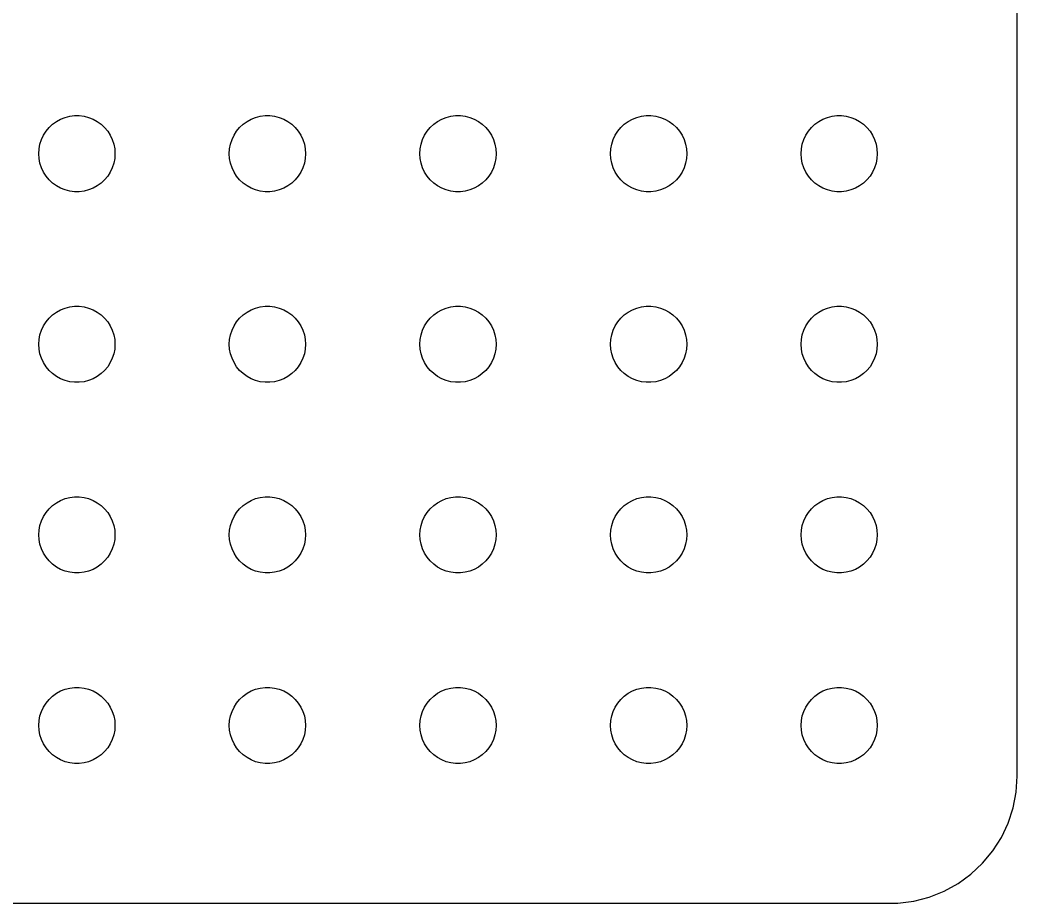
# Model space of a CAD drawing. Header units: metres. Extents: x -37 to 37, y 383 to 793.
# Drawn here: x -2.24 to 37, y 551.01 to 585.76 of the extents above; entities that cross this region are included whole.
import ezdxf

# ---------------------------------------------------------------- set-up
doc = ezdxf.new("R2010")
doc.units = ezdxf.units.M

msp = doc.modelspace()

# ---------------------------------------------------------------- linework, layer by layer
for p, q in [((37, 556), (37, 620)), ((-0.463516, 581.927), (-0.281067, 581.973)), ((-0.281067, 581.973), (-0.094177, 581.997)), ((-0.094177, 581.997), (0.094177, 581.997)), ((0.094177, 581.997), (0.281067, 581.973)), ((0.281067, 581.973), (0.463516, 581.927)), ((7.03647, 581.927), (7.21892, 581.973)), ((7.21892, 581.973), (7.40581, 581.997)), ((7.40581, 581.997), (7.59418, 581.997)), ((7.59418, 581.997), (7.78107, 581.973)), ((7.78107, 581.973), (7.96352, 581.927)), ((14.5365, 581.927), (14.7189, 581.973)), ((14.7189, 581.973), (14.9058, 581.997)), ((14.9058, 581.997), (15.0942, 581.997)), ((15.0942, 581.997), (15.2811, 581.973)), ((15.2811, 581.973), (15.4635, 581.927)), ((22.0365, 581.927), (22.2189, 581.973)), ((22.2189, 581.973), (22.4058, 581.997)), ((22.4058, 581.997), (22.5942, 581.997)), ((22.5942, 581.997), (22.7811, 581.973)), ((22.7811, 581.973), (22.9635, 581.927)), ((29.5365, 581.927), (29.7189, 581.973)), ((29.7189, 581.973), (29.9058, 581.997)), ((29.9058, 581.997), (30.0942, 581.997)), ((30.0942, 581.997), (30.2811, 581.973)), ((30.2811, 581.973), (30.4635, 581.927)), ((-1.09344, 581.527), (-0.956131, 581.656)), ((-0.956131, 581.656), (-0.803726, 581.766)), ((-0.803726, 581.766), (-0.638657, 581.857)), ((-0.638657, 581.857), (-0.463516, 581.927)), ((0.463516, 581.927), (0.638657, 581.857)), ((0.638657, 581.857), (0.803726, 581.766)), ((0.803726, 581.766), (0.956131, 581.656)), ((0.956131, 581.656), (1.09344, 581.527)), ((6.40654, 581.527), (6.54385, 581.656)), ((6.54385, 581.656), (6.69626, 581.766)), ((6.69626, 581.766), (6.86133, 581.857)), ((6.86133, 581.857), (7.03647, 581.927)), ((7.96352, 581.927), (8.13866, 581.857)), ((8.13866, 581.857), (8.30373, 581.766)), ((8.30373, 581.766), (8.45613, 581.656)), ((8.45613, 581.656), (8.59344, 581.527)), ((13.9065, 581.527), (14.0439, 581.656)), ((14.0439, 581.656), (14.1963, 581.766)), ((14.1963, 581.766), (14.3613, 581.857)), ((14.3613, 581.857), (14.5365, 581.927)), ((15.4635, 581.927), (15.6387, 581.857)), ((15.6387, 581.857), (15.8037, 581.766)), ((15.8037, 581.766), (15.9561, 581.656)), ((15.9561, 581.656), (16.0934, 581.527)), ((21.4065, 581.527), (21.5439, 581.656)), ((21.5439, 581.656), (21.6963, 581.766)), ((21.6963, 581.766), (21.8613, 581.857)), ((21.8613, 581.857), (22.0365, 581.927)), ((22.9635, 581.927), (23.1387, 581.857)), ((23.1387, 581.857), (23.3037, 581.766)), ((23.3037, 581.766), (23.4561, 581.656)), ((23.4561, 581.656), (23.5934, 581.527)), ((28.9065, 581.527), (29.0439, 581.656)), ((29.0439, 581.656), (29.1963, 581.766)), ((29.1963, 581.766), (29.3613, 581.857)), ((29.3613, 581.857), (29.5365, 581.927)), ((30.4635, 581.927), (30.6387, 581.857)), ((30.6387, 581.857), (30.8037, 581.766)), ((30.8037, 581.766), (30.9561, 581.656)), ((30.9561, 581.656), (31.0934, 581.527)), ((-1.39465, 581.052), (-1.31445, 581.223)), ((-1.31445, 581.223), (-1.21352, 581.382)), ((-1.21352, 581.382), (-1.09344, 581.527)), ((1.09344, 581.527), (1.21352, 581.382)), ((1.21352, 581.382), (1.31445, 581.223)), ((1.31445, 581.223), (1.39465, 581.052)), ((6.10533, 581.052), (6.18553, 581.223)), ((6.18553, 581.223), (6.28647, 581.382)), ((6.28647, 581.382), (6.40654, 581.527)), ((8.59344, 581.527), (8.71352, 581.382)), ((8.71352, 581.382), (8.81445, 581.223)), ((8.81445, 581.223), (8.89465, 581.052)), ((13.6053, 581.052), (13.6855, 581.223)), ((13.6855, 581.223), (13.7865, 581.382)), ((13.7865, 581.382), (13.9065, 581.527)), ((16.0934, 581.527), (16.2135, 581.382)), ((16.2135, 581.382), (16.3145, 581.223)), ((16.3145, 581.223), (16.3947, 581.052)), ((21.1053, 581.052), (21.1855, 581.223)), ((21.1855, 581.223), (21.2865, 581.382)), ((21.2865, 581.382), (21.4065, 581.527)), ((23.5934, 581.527), (23.7135, 581.382)), ((23.7135, 581.382), (23.8145, 581.223)), ((23.8145, 581.223), (23.8947, 581.052)), ((28.6053, 581.052), (28.6855, 581.223)), ((28.6855, 581.223), (28.7865, 581.382)), ((28.7865, 581.382), (28.9065, 581.527)), ((31.0934, 581.527), (31.2135, 581.382)), ((31.2135, 581.382), (31.3145, 581.223)), ((31.3145, 581.223), (31.3947, 581.052)), ((-1.48816, 580.688), (-1.45287, 580.873)), ((-1.45287, 580.873), (-1.39465, 581.052)), ((1.39465, 581.052), (1.45287, 580.873)), ((1.45287, 580.873), (1.48816, 580.688)), ((6.01183, 580.688), (6.04712, 580.873)), ((6.04712, 580.873), (6.10533, 581.052)), ((8.89465, 581.052), (8.95287, 580.873)), ((8.95287, 580.873), (8.98816, 580.688)), ((13.5118, 580.688), (13.5471, 580.873)), ((13.5471, 580.873), (13.6053, 581.052)), ((16.3947, 581.052), (16.4529, 580.873)), ((16.4529, 580.873), (16.4882, 580.688)), ((21.0118, 580.688), (21.0471, 580.873)), ((21.0471, 580.873), (21.1053, 581.052)), ((23.8947, 581.052), (23.9529, 580.873)), ((23.9529, 580.873), (23.9882, 580.688)), ((28.5118, 580.688), (28.5471, 580.873)), ((28.5471, 580.873), (28.6053, 581.052)), ((31.3947, 581.052), (31.4529, 580.873)), ((31.4529, 580.873), (31.4882, 580.688)), ((-1.5, 580.5), (-1.48816, 580.688)), ((-1.48816, 580.312), (-1.5, 580.5)), ((1.48816, 580.688), (1.5, 580.5)), ((1.5, 580.5), (1.48816, 580.312)), ((6, 580.5), (6.01183, 580.688)), ((6.01183, 580.312), (6, 580.5)), ((8.98816, 580.688), (9, 580.5)), ((9, 580.5), (8.98816, 580.312)), ((13.5, 580.5), (13.5118, 580.688)), ((13.5118, 580.312), (13.5, 580.5)), ((16.4882, 580.688), (16.5, 580.5)), ((16.5, 580.5), (16.4882, 580.312)), ((21, 580.5), (21.0118, 580.688)), ((21.0118, 580.312), (21, 580.5)), ((23.9882, 580.688), (24, 580.5)), ((24, 580.5), (23.9882, 580.312)), ((28.5, 580.5), (28.5118, 580.688)), ((28.5118, 580.312), (28.5, 580.5)), ((31.4882, 580.688), (31.5, 580.5)), ((31.5, 580.5), (31.4882, 580.312)), ((-1.45287, 580.127), (-1.48816, 580.312)), ((-1.39465, 579.948), (-1.45287, 580.127)), ((1.45287, 580.127), (1.39465, 579.948)), ((1.48816, 580.312), (1.45287, 580.127)), ((6.04712, 580.127), (6.01183, 580.312)), ((6.10533, 579.948), (6.04712, 580.127)), ((8.95287, 580.127), (8.89465, 579.948)), ((8.98816, 580.312), (8.95287, 580.127)), ((13.5471, 580.127), (13.5118, 580.312)), ((13.6053, 579.948), (13.5471, 580.127)), ((16.4529, 580.127), (16.3947, 579.948)), ((16.4882, 580.312), (16.4529, 580.127)), ((21.0471, 580.127), (21.0118, 580.312)), ((21.1053, 579.948), (21.0471, 580.127)), ((23.9529, 580.127), (23.8947, 579.948)), ((23.9882, 580.312), (23.9529, 580.127)), ((28.5471, 580.127), (28.5118, 580.312)), ((28.6053, 579.948), (28.5471, 580.127)), ((31.4529, 580.127), (31.3947, 579.948)), ((31.4882, 580.312), (31.4529, 580.127)), ((-1.31445, 579.777), (-1.39465, 579.948)), ((-1.21352, 579.618), (-1.31445, 579.777)), ((-1.09344, 579.473), (-1.21352, 579.618)), ((1.21352, 579.618), (1.09344, 579.473)), ((1.31445, 579.777), (1.21352, 579.618)), ((1.39465, 579.948), (1.31445, 579.777)), ((6.18553, 579.777), (6.10533, 579.948)), ((6.28647, 579.618), (6.18553, 579.777)), ((6.40654, 579.473), (6.28647, 579.618)), ((8.71352, 579.618), (8.59344, 579.473)), ((8.81445, 579.777), (8.71352, 579.618)), ((8.89465, 579.948), (8.81445, 579.777)), ((13.6855, 579.777), (13.6053, 579.948)), ((13.7865, 579.618), (13.6855, 579.777)), ((13.9065, 579.473), (13.7865, 579.618)), ((16.2135, 579.618), (16.0934, 579.473)), ((16.3145, 579.777), (16.2135, 579.618)), ((16.3947, 579.948), (16.3145, 579.777)), ((21.1855, 579.777), (21.1053, 579.948)), ((21.2865, 579.618), (21.1855, 579.777)), ((21.4065, 579.473), (21.2865, 579.618)), ((23.7135, 579.618), (23.5934, 579.473)), ((23.8145, 579.777), (23.7135, 579.618)), ((23.8947, 579.948), (23.8145, 579.777)), ((28.6855, 579.777), (28.6053, 579.948)), ((28.7865, 579.618), (28.6855, 579.777)), ((28.9065, 579.473), (28.7865, 579.618)), ((31.2135, 579.618), (31.0934, 579.473)), ((31.3145, 579.777), (31.2135, 579.618)), ((31.3947, 579.948), (31.3145, 579.777)), ((-0.956131, 579.344), (-1.09344, 579.473)), ((-0.803726, 579.234), (-0.956131, 579.344)), ((-0.638657, 579.143), (-0.803726, 579.234)), ((0.803726, 579.234), (0.638657, 579.143)), ((0.956131, 579.344), (0.803726, 579.234)), ((1.09344, 579.473), (0.956131, 579.344)), ((6.54385, 579.344), (6.40654, 579.473)), ((6.69626, 579.234), (6.54385, 579.344)), ((6.86133, 579.143), (6.69626, 579.234)), ((8.30373, 579.234), (8.13866, 579.143)), ((8.45613, 579.344), (8.30373, 579.234)), ((8.59344, 579.473), (8.45613, 579.344)), ((14.0439, 579.344), (13.9065, 579.473)), ((14.1963, 579.234), (14.0439, 579.344)), ((14.3613, 579.143), (14.1963, 579.234)), ((15.8037, 579.234), (15.6387, 579.143)), ((15.9561, 579.344), (15.8037, 579.234)), ((16.0934, 579.473), (15.9561, 579.344)), ((21.5439, 579.344), (21.4065, 579.473)), ((21.6963, 579.234), (21.5439, 579.344)), ((21.8613, 579.143), (21.6963, 579.234)), ((23.3037, 579.234), (23.1387, 579.143)), ((23.4561, 579.344), (23.3037, 579.234)), ((23.5934, 579.473), (23.4561, 579.344)), ((29.0439, 579.344), (28.9065, 579.473)), ((29.1963, 579.234), (29.0439, 579.344)), ((29.3613, 579.143), (29.1963, 579.234)), ((30.8037, 579.234), (30.6387, 579.143)), ((30.9561, 579.344), (30.8037, 579.234)), ((31.0934, 579.473), (30.9561, 579.344)), ((-0.463516, 579.073), (-0.638657, 579.143)), ((-0.281067, 579.027), (-0.463516, 579.073)), ((-0.094177, 579.003), (-0.281067, 579.027)), ((0.094177, 579.003), (-0.094177, 579.003)), ((0.281067, 579.027), (0.094177, 579.003)), ((0.463516, 579.073), (0.281067, 579.027)), ((0.638657, 579.143), (0.463516, 579.073)), ((7.03647, 579.073), (6.86133, 579.143)), ((7.21892, 579.027), (7.03647, 579.073)), ((7.40581, 579.003), (7.21892, 579.027)), ((7.59418, 579.003), (7.40581, 579.003)), ((7.78107, 579.027), (7.59418, 579.003)), ((7.96352, 579.073), (7.78107, 579.027)), ((8.13866, 579.143), (7.96352, 579.073)), ((14.5365, 579.073), (14.3613, 579.143)), ((14.7189, 579.027), (14.5365, 579.073)), ((14.9058, 579.003), (14.7189, 579.027)), ((15.0942, 579.003), (14.9058, 579.003)), ((15.2811, 579.027), (15.0942, 579.003)), ((15.4635, 579.073), (15.2811, 579.027)), ((15.6387, 579.143), (15.4635, 579.073)), ((22.0365, 579.073), (21.8613, 579.143)), ((22.2189, 579.027), (22.0365, 579.073)), ((22.4058, 579.003), (22.2189, 579.027)), ((22.5942, 579.003), (22.4058, 579.003)), ((22.7811, 579.027), (22.5942, 579.003)), ((22.9635, 579.073), (22.7811, 579.027)), ((23.1387, 579.143), (22.9635, 579.073)), ((29.5365, 579.073), (29.3613, 579.143)), ((29.7189, 579.027), (29.5365, 579.073)), ((29.9058, 579.003), (29.7189, 579.027)), ((30.0942, 579.003), (29.9058, 579.003)), ((30.2811, 579.027), (30.0942, 579.003)), ((30.4635, 579.073), (30.2811, 579.027)), ((30.6387, 579.143), (30.4635, 579.073)), ((-0.281067, 574.473), (-0.094177, 574.497)), ((-0.094177, 574.497), (0.094177, 574.497)), ((0.094177, 574.497), (0.281067, 574.473)), ((7.21892, 574.473), (7.40581, 574.497)), ((7.40581, 574.497), (7.59418, 574.497)), ((7.59418, 574.497), (7.78107, 574.473)), ((14.7189, 574.473), (14.9058, 574.497)), ((14.9058, 574.497), (15.0942, 574.497)), ((15.0942, 574.497), (15.2811, 574.473)), ((22.2189, 574.473), (22.4058, 574.497)), ((22.4058, 574.497), (22.5942, 574.497)), ((22.5942, 574.497), (22.7811, 574.473)), ((29.7189, 574.473), (29.9058, 574.497)), ((29.9058, 574.497), (30.0942, 574.497)), ((30.0942, 574.497), (30.2811, 574.473)), ((-1.09344, 574.027), (-0.956131, 574.156)), ((-0.956131, 574.156), (-0.803726, 574.266)), ((-0.803726, 574.266), (-0.638657, 574.357)), ((-0.638657, 574.357), (-0.463516, 574.427)), ((-0.463516, 574.427), (-0.281067, 574.473)), ((0.281067, 574.473), (0.463516, 574.427)), ((0.463516, 574.427), (0.638657, 574.357)), ((0.638657, 574.357), (0.803726, 574.266)), ((0.803726, 574.266), (0.956131, 574.156)), ((0.956131, 574.156), (1.09344, 574.027)), ((6.40654, 574.027), (6.54385, 574.156)), ((6.54385, 574.156), (6.69626, 574.266)), ((6.69626, 574.266), (6.86133, 574.357)), ((6.86133, 574.357), (7.03647, 574.427)), ((7.03647, 574.427), (7.21892, 574.473)), ((7.78107, 574.473), (7.96352, 574.427)), ((7.96352, 574.427), (8.13866, 574.357)), ((8.13866, 574.357), (8.30373, 574.266)), ((8.30373, 574.266), (8.45613, 574.156)), ((8.45613, 574.156), (8.59344, 574.027)), ((13.9065, 574.027), (14.0439, 574.156)), ((14.0439, 574.156), (14.1963, 574.266)), ((14.1963, 574.266), (14.3613, 574.357)), ((14.3613, 574.357), (14.5365, 574.427)), ((14.5365, 574.427), (14.7189, 574.473)), ((15.2811, 574.473), (15.4635, 574.427)), ((15.4635, 574.427), (15.6387, 574.357)), ((15.6387, 574.357), (15.8037, 574.266)), ((15.8037, 574.266), (15.9561, 574.156)), ((15.9561, 574.156), (16.0934, 574.027)), ((21.4065, 574.027), (21.5439, 574.156)), ((21.5439, 574.156), (21.6963, 574.266)), ((21.6963, 574.266), (21.8613, 574.357)), ((21.8613, 574.357), (22.0365, 574.427)), ((22.0365, 574.427), (22.2189, 574.473)), ((22.7811, 574.473), (22.9635, 574.427)), ((22.9635, 574.427), (23.1387, 574.357)), ((23.1387, 574.357), (23.3037, 574.266)), ((23.3037, 574.266), (23.4561, 574.156)), ((23.4561, 574.156), (23.5934, 574.027)), ((28.9065, 574.027), (29.0439, 574.156)), ((29.0439, 574.156), (29.1963, 574.266)), ((29.1963, 574.266), (29.3613, 574.357)), ((29.3613, 574.357), (29.5365, 574.427)), ((29.5365, 574.427), (29.7189, 574.473)), ((30.2811, 574.473), (30.4635, 574.427)), ((30.4635, 574.427), (30.6387, 574.357)), ((30.6387, 574.357), (30.8037, 574.266)), ((30.8037, 574.266), (30.9561, 574.156)), ((30.9561, 574.156), (31.0934, 574.027)), ((-1.39465, 573.552), (-1.31445, 573.723)), ((-1.31445, 573.723), (-1.21352, 573.882)), ((-1.21352, 573.882), (-1.09344, 574.027)), ((1.09344, 574.027), (1.21352, 573.882)), ((1.21352, 573.882), (1.31445, 573.723)), ((1.31445, 573.723), (1.39465, 573.552)), ((6.10533, 573.552), (6.18553, 573.723)), ((6.18553, 573.723), (6.28647, 573.882)), ((6.28647, 573.882), (6.40654, 574.027)), ((8.59344, 574.027), (8.71352, 573.882)), ((8.71352, 573.882), (8.81445, 573.723)), ((8.81445, 573.723), (8.89465, 573.552)), ((13.6053, 573.552), (13.6855, 573.723)), ((13.6855, 573.723), (13.7865, 573.882)), ((13.7865, 573.882), (13.9065, 574.027)), ((16.0934, 574.027), (16.2135, 573.882)), ((16.2135, 573.882), (16.3145, 573.723)), ((16.3145, 573.723), (16.3947, 573.552)), ((21.1053, 573.552), (21.1855, 573.723)), ((21.1855, 573.723), (21.2865, 573.882)), ((21.2865, 573.882), (21.4065, 574.027)), ((23.5934, 574.027), (23.7135, 573.882)), ((23.7135, 573.882), (23.8145, 573.723)), ((23.8145, 573.723), (23.8947, 573.552)), ((28.6053, 573.552), (28.6855, 573.723)), ((28.6855, 573.723), (28.7865, 573.882)), ((28.7865, 573.882), (28.9065, 574.027)), ((31.0934, 574.027), (31.2135, 573.882)), ((31.2135, 573.882), (31.3145, 573.723)), ((31.3145, 573.723), (31.3947, 573.552)), ((-1.48816, 573.188), (-1.45287, 573.373)), ((-1.45287, 573.373), (-1.39465, 573.552)), ((1.39465, 573.552), (1.45287, 573.373)), ((1.45287, 573.373), (1.48816, 573.188)), ((6.01183, 573.188), (6.04712, 573.373)), ((6.04712, 573.373), (6.10533, 573.552)), ((8.89465, 573.552), (8.95287, 573.373)), ((8.95287, 573.373), (8.98816, 573.188)), ((13.5118, 573.188), (13.5471, 573.373)), ((13.5471, 573.373), (13.6053, 573.552)), ((16.3947, 573.552), (16.4529, 573.373)), ((16.4529, 573.373), (16.4882, 573.188)), ((21.0118, 573.188), (21.0471, 573.373)), ((21.0471, 573.373), (21.1053, 573.552)), ((23.8947, 573.552), (23.9529, 573.373)), ((23.9529, 573.373), (23.9882, 573.188)), ((28.5118, 573.188), (28.5471, 573.373)), ((28.5471, 573.373), (28.6053, 573.552)), ((31.3947, 573.552), (31.4529, 573.373)), ((31.4529, 573.373), (31.4882, 573.188)), ((-1.5, 573), (-1.48816, 573.188)), ((-1.48816, 572.812), (-1.5, 573)), ((1.48816, 573.188), (1.5, 573)), ((1.5, 573), (1.48816, 572.812)), ((6, 573), (6.01183, 573.188)), ((6.01183, 572.812), (6, 573)), ((8.98816, 573.188), (9, 573)), ((9, 573), (8.98816, 572.812)), ((13.5, 573), (13.5118, 573.188)), ((13.5118, 572.812), (13.5, 573)), ((16.4882, 573.188), (16.5, 573)), ((16.5, 573), (16.4882, 572.812)), ((21, 573), (21.0118, 573.188)), ((21.0118, 572.812), (21, 573)), ((23.9882, 573.188), (24, 573)), ((24, 573), (23.9882, 572.812)), ((28.5, 573), (28.5118, 573.188)), ((28.5118, 572.812), (28.5, 573)), ((31.4882, 573.188), (31.5, 573)), ((31.5, 573), (31.4882, 572.812)), ((-1.45287, 572.627), (-1.48816, 572.812)), ((-1.39465, 572.448), (-1.45287, 572.627)), ((1.45287, 572.627), (1.39465, 572.448)), ((1.48816, 572.812), (1.45287, 572.627)), ((6.04712, 572.627), (6.01183, 572.812)), ((6.10533, 572.448), (6.04712, 572.627)), ((8.95287, 572.627), (8.89465, 572.448)), ((8.98816, 572.812), (8.95287, 572.627)), ((13.5471, 572.627), (13.5118, 572.812)), ((13.6053, 572.448), (13.5471, 572.627)), ((16.4529, 572.627), (16.3947, 572.448)), ((16.4882, 572.812), (16.4529, 572.627)), ((21.0471, 572.627), (21.0118, 572.812)), ((21.1053, 572.448), (21.0471, 572.627)), ((23.9529, 572.627), (23.8947, 572.448)), ((23.9882, 572.812), (23.9529, 572.627)), ((28.5471, 572.627), (28.5118, 572.812)), ((28.6053, 572.448), (28.5471, 572.627)), ((31.4529, 572.627), (31.3947, 572.448)), ((31.4882, 572.812), (31.4529, 572.627)), ((-1.31445, 572.277), (-1.39465, 572.448)), ((-1.21352, 572.118), (-1.31445, 572.277)), ((1.31445, 572.277), (1.21352, 572.118)), ((1.39465, 572.448), (1.31445, 572.277)), ((6.18553, 572.277), (6.10533, 572.448)), ((6.28647, 572.118), (6.18553, 572.277)), ((8.81445, 572.277), (8.71352, 572.118)), ((8.89465, 572.448), (8.81445, 572.277)), ((13.6855, 572.277), (13.6053, 572.448)), ((13.7865, 572.118), (13.6855, 572.277)), ((16.3145, 572.277), (16.2135, 572.118)), ((16.3947, 572.448), (16.3145, 572.277)), ((21.1855, 572.277), (21.1053, 572.448)), ((21.2865, 572.118), (21.1855, 572.277)), ((23.8145, 572.277), (23.7135, 572.118)), ((23.8947, 572.448), (23.8145, 572.277)), ((28.6855, 572.277), (28.6053, 572.448)), ((28.7865, 572.118), (28.6855, 572.277)), ((31.3145, 572.277), (31.2135, 572.118)), ((31.3947, 572.448), (31.3145, 572.277)), ((-1.09344, 571.973), (-1.21352, 572.118)), ((-0.956131, 571.844), (-1.09344, 571.973)), ((-0.803726, 571.734), (-0.956131, 571.844)), ((-0.638657, 571.643), (-0.803726, 571.734)), ((0.803726, 571.734), (0.638657, 571.643)), ((0.956131, 571.844), (0.803726, 571.734)), ((1.09344, 571.973), (0.956131, 571.844)), ((1.21352, 572.118), (1.09344, 571.973)), ((6.40654, 571.973), (6.28647, 572.118)), ((6.54385, 571.844), (6.40654, 571.973)), ((6.69626, 571.734), (6.54385, 571.844)), ((6.86133, 571.643), (6.69626, 571.734)), ((8.30373, 571.734), (8.13866, 571.643)), ((8.45613, 571.844), (8.30373, 571.734)), ((8.59344, 571.973), (8.45613, 571.844)), ((8.71352, 572.118), (8.59344, 571.973)), ((13.9065, 571.973), (13.7865, 572.118)), ((14.0439, 571.844), (13.9065, 571.973)), ((14.1963, 571.734), (14.0439, 571.844)), ((14.3613, 571.643), (14.1963, 571.734)), ((15.8037, 571.734), (15.6387, 571.643)), ((15.9561, 571.844), (15.8037, 571.734)), ((16.0934, 571.973), (15.9561, 571.844)), ((16.2135, 572.118), (16.0934, 571.973)), ((21.4065, 571.973), (21.2865, 572.118)), ((21.5439, 571.844), (21.4065, 571.973)), ((21.6963, 571.734), (21.5439, 571.844)), ((21.8613, 571.643), (21.6963, 571.734)), ((23.3037, 571.734), (23.1387, 571.643)), ((23.4561, 571.844), (23.3037, 571.734)), ((23.5934, 571.973), (23.4561, 571.844)), ((23.7135, 572.118), (23.5934, 571.973)), ((28.9065, 571.973), (28.7865, 572.118)), ((29.0439, 571.844), (28.9065, 571.973)), ((29.1963, 571.734), (29.0439, 571.844)), ((29.3613, 571.643), (29.1963, 571.734)), ((30.8037, 571.734), (30.6387, 571.643)), ((30.9561, 571.844), (30.8037, 571.734)), ((31.0934, 571.973), (30.9561, 571.844)), ((31.2135, 572.118), (31.0934, 571.973)), ((-0.463516, 571.573), (-0.638657, 571.643)), ((-0.281067, 571.527), (-0.463516, 571.573)), ((-0.094177, 571.503), (-0.281067, 571.527)), ((0.094177, 571.503), (-0.094177, 571.503)), ((0.281067, 571.527), (0.094177, 571.503)), ((0.463516, 571.573), (0.281067, 571.527)), ((0.638657, 571.643), (0.463516, 571.573)), ((7.03647, 571.573), (6.86133, 571.643)), ((7.21892, 571.527), (7.03647, 571.573)), ((7.40581, 571.503), (7.21892, 571.527)), ((7.59418, 571.503), (7.40581, 571.503)), ((7.78107, 571.527), (7.59418, 571.503)), ((7.96352, 571.573), (7.78107, 571.527)), ((8.13866, 571.643), (7.96352, 571.573)), ((14.5365, 571.573), (14.3613, 571.643)), ((14.7189, 571.527), (14.5365, 571.573)), ((14.9058, 571.503), (14.7189, 571.527)), ((15.0942, 571.503), (14.9058, 571.503)), ((15.2811, 571.527), (15.0942, 571.503)), ((15.4635, 571.573), (15.2811, 571.527)), ((15.6387, 571.643), (15.4635, 571.573)), ((22.0365, 571.573), (21.8613, 571.643)), ((22.2189, 571.527), (22.0365, 571.573)), ((22.4058, 571.503), (22.2189, 571.527)), ((22.5942, 571.503), (22.4058, 571.503)), ((22.7811, 571.527), (22.5942, 571.503)), ((22.9635, 571.573), (22.7811, 571.527)), ((23.1387, 571.643), (22.9635, 571.573)), ((29.5365, 571.573), (29.3613, 571.643)), ((29.7189, 571.527), (29.5365, 571.573)), ((29.9058, 571.503), (29.7189, 571.527)), ((30.0942, 571.503), (29.9058, 571.503)), ((30.2811, 571.527), (30.0942, 571.503)), ((30.4635, 571.573), (30.2811, 571.527)), ((30.6387, 571.643), (30.4635, 571.573)), ((-1.09344, 566.527), (-0.956131, 566.656)), ((-0.956131, 566.656), (-0.803726, 566.766)), ((-0.803726, 566.766), (-0.638657, 566.857)), ((-0.638657, 566.857), (-0.463516, 566.927)), ((-0.463516, 566.927), (-0.281067, 566.973)), ((-0.281067, 566.973), (-0.094177, 566.997)), ((-0.094177, 566.997), (0.094177, 566.997)), ((0.094177, 566.997), (0.281067, 566.973)), ((0.281067, 566.973), (0.463516, 566.927)), ((0.463516, 566.927), (0.638657, 566.857)), ((0.638657, 566.857), (0.803726, 566.766)), ((0.803726, 566.766), (0.956131, 566.656)), ((0.956131, 566.656), (1.09344, 566.527)), ((6.40654, 566.527), (6.54385, 566.656)), ((6.54385, 566.656), (6.69626, 566.766)), ((6.69626, 566.766), (6.86133, 566.857)), ((6.86133, 566.857), (7.03647, 566.927)), ((7.03647, 566.927), (7.21892, 566.973)), ((7.21892, 566.973), (7.40581, 566.997)), ((7.40581, 566.997), (7.59418, 566.997)), ((7.59418, 566.997), (7.78107, 566.973)), ((7.78107, 566.973), (7.96352, 566.927)), ((7.96352, 566.927), (8.13866, 566.857)), ((8.13866, 566.857), (8.30373, 566.766)), ((8.30373, 566.766), (8.45613, 566.656)), ((8.45613, 566.656), (8.59344, 566.527)), ((13.9065, 566.527), (14.0439, 566.656)), ((14.0439, 566.656), (14.1963, 566.766)), ((14.1963, 566.766), (14.3613, 566.857)), ((14.3613, 566.857), (14.5365, 566.927)), ((14.5365, 566.927), (14.7189, 566.973)), ((14.7189, 566.973), (14.9058, 566.997)), ((14.9058, 566.997), (15.0942, 566.997)), ((15.0942, 566.997), (15.2811, 566.973)), ((15.2811, 566.973), (15.4635, 566.927)), ((15.4635, 566.927), (15.6387, 566.857)), ((15.6387, 566.857), (15.8037, 566.766)), ((15.8037, 566.766), (15.9561, 566.656)), ((15.9561, 566.656), (16.0934, 566.527)), ((21.4065, 566.527), (21.5439, 566.656)), ((21.5439, 566.656), (21.6963, 566.766)), ((21.6963, 566.766), (21.8613, 566.857)), ((21.8613, 566.857), (22.0365, 566.927)), ((22.0365, 566.927), (22.2189, 566.973)), ((22.2189, 566.973), (22.4058, 566.997)), ((22.4058, 566.997), (22.5942, 566.997)), ((22.5942, 566.997), (22.7811, 566.973)), ((22.7811, 566.973), (22.9635, 566.927)), ((22.9635, 566.927), (23.1387, 566.857)), ((23.1387, 566.857), (23.3037, 566.766)), ((23.3037, 566.766), (23.4561, 566.656)), ((23.4561, 566.656), (23.5934, 566.527)), ((28.9065, 566.527), (29.0439, 566.656)), ((29.0439, 566.656), (29.1963, 566.766)), ((29.1963, 566.766), (29.3613, 566.857)), ((29.3613, 566.857), (29.5365, 566.927)), ((29.5365, 566.927), (29.7189, 566.973)), ((29.7189, 566.973), (29.9058, 566.997)), ((29.9058, 566.997), (30.0942, 566.997)), ((30.0942, 566.997), (30.2811, 566.973)), ((30.2811, 566.973), (30.4635, 566.927)), ((30.4635, 566.927), (30.6387, 566.857)), ((30.6387, 566.857), (30.8037, 566.766)), ((30.8037, 566.766), (30.9561, 566.656)), ((30.9561, 566.656), (31.0934, 566.527)), ((-1.31445, 566.223), (-1.21352, 566.382)), ((-1.21352, 566.382), (-1.09344, 566.527)), ((1.09344, 566.527), (1.21352, 566.382)), ((1.21352, 566.382), (1.31445, 566.223)), ((6.18553, 566.223), (6.28647, 566.382)), ((6.28647, 566.382), (6.40654, 566.527)), ((8.59344, 566.527), (8.71352, 566.382)), ((8.71352, 566.382), (8.81445, 566.223)), ((13.6855, 566.223), (13.7865, 566.382)), ((13.7865, 566.382), (13.9065, 566.527)), ((16.0934, 566.527), (16.2135, 566.382)), ((16.2135, 566.382), (16.3145, 566.223)), ((21.1855, 566.223), (21.2865, 566.382)), ((21.2865, 566.382), (21.4065, 566.527)), ((23.5934, 566.527), (23.7135, 566.382)), ((23.7135, 566.382), (23.8145, 566.223)), ((28.6855, 566.223), (28.7865, 566.382)), ((28.7865, 566.382), (28.9065, 566.527)), ((31.0934, 566.527), (31.2135, 566.382)), ((31.2135, 566.382), (31.3145, 566.223)), ((-1.48816, 565.688), (-1.45287, 565.873)), ((-1.45287, 565.873), (-1.39465, 566.052)), ((-1.39465, 566.052), (-1.31445, 566.223)), ((1.31445, 566.223), (1.39465, 566.052)), ((1.39465, 566.052), (1.45287, 565.873)), ((1.45287, 565.873), (1.48816, 565.688)), ((6.01183, 565.688), (6.04712, 565.873)), ((6.04712, 565.873), (6.10533, 566.052)), ((6.10533, 566.052), (6.18553, 566.223)), ((8.81445, 566.223), (8.89465, 566.052)), ((8.89465, 566.052), (8.95287, 565.873)), ((8.95287, 565.873), (8.98816, 565.688)), ((13.5118, 565.688), (13.5471, 565.873)), ((13.5471, 565.873), (13.6053, 566.052)), ((13.6053, 566.052), (13.6855, 566.223)), ((16.3145, 566.223), (16.3947, 566.052)), ((16.3947, 566.052), (16.4529, 565.873)), ((16.4529, 565.873), (16.4882, 565.688)), ((21.0118, 565.688), (21.0471, 565.873)), ((21.0471, 565.873), (21.1053, 566.052)), ((21.1053, 566.052), (21.1855, 566.223)), ((23.8145, 566.223), (23.8947, 566.052)), ((23.8947, 566.052), (23.9529, 565.873)), ((23.9529, 565.873), (23.9882, 565.688)), ((28.5118, 565.688), (28.5471, 565.873)), ((28.5471, 565.873), (28.6053, 566.052)), ((28.6053, 566.052), (28.6855, 566.223)), ((31.3145, 566.223), (31.3947, 566.052)), ((31.3947, 566.052), (31.4529, 565.873)), ((31.4529, 565.873), (31.4882, 565.688)), ((-1.5, 565.5), (-1.48816, 565.688)), ((-1.48816, 565.312), (-1.5, 565.5)), ((1.48816, 565.688), (1.5, 565.5)), ((1.5, 565.5), (1.48816, 565.312)), ((6, 565.5), (6.01183, 565.688)), ((6.01183, 565.312), (6, 565.5)), ((8.98816, 565.688), (9, 565.5)), ((9, 565.5), (8.98816, 565.312)), ((13.5, 565.5), (13.5118, 565.688)), ((13.5118, 565.312), (13.5, 565.5)), ((16.4882, 565.688), (16.5, 565.5)), ((16.5, 565.5), (16.4882, 565.312)), ((21, 565.5), (21.0118, 565.688)), ((21.0118, 565.312), (21, 565.5)), ((23.9882, 565.688), (24, 565.5)), ((24, 565.5), (23.9882, 565.312)), ((28.5, 565.5), (28.5118, 565.688)), ((28.5118, 565.312), (28.5, 565.5)), ((31.4882, 565.688), (31.5, 565.5)), ((31.5, 565.5), (31.4882, 565.312)), ((-1.45287, 565.127), (-1.48816, 565.312)), ((-1.39465, 564.948), (-1.45287, 565.127)), ((1.45287, 565.127), (1.39465, 564.948)), ((1.48816, 565.312), (1.45287, 565.127)), ((6.04712, 565.127), (6.01183, 565.312)), ((6.10533, 564.948), (6.04712, 565.127)), ((8.95287, 565.127), (8.89465, 564.948)), ((8.98816, 565.312), (8.95287, 565.127)), ((13.5471, 565.127), (13.5118, 565.312)), ((13.6053, 564.948), (13.5471, 565.127)), ((16.4529, 565.127), (16.3947, 564.948)), ((16.4882, 565.312), (16.4529, 565.127)), ((21.0471, 565.127), (21.0118, 565.312)), ((21.1053, 564.948), (21.0471, 565.127)), ((23.9529, 565.127), (23.8947, 564.948)), ((23.9882, 565.312), (23.9529, 565.127)), ((28.5471, 565.127), (28.5118, 565.312)), ((28.6053, 564.948), (28.5471, 565.127)), ((31.4529, 565.127), (31.3947, 564.948)), ((31.4882, 565.312), (31.4529, 565.127)), ((-1.31445, 564.777), (-1.39465, 564.948)), ((-1.21352, 564.618), (-1.31445, 564.777)), ((1.31445, 564.777), (1.21352, 564.618)), ((1.39465, 564.948), (1.31445, 564.777)), ((6.18553, 564.777), (6.10533, 564.948)), ((6.28647, 564.618), (6.18553, 564.777)), ((8.81445, 564.777), (8.71352, 564.618)), ((8.89465, 564.948), (8.81445, 564.777)), ((13.6855, 564.777), (13.6053, 564.948)), ((13.7865, 564.618), (13.6855, 564.777)), ((16.3145, 564.777), (16.2135, 564.618)), ((16.3947, 564.948), (16.3145, 564.777)), ((21.1855, 564.777), (21.1053, 564.948)), ((21.2865, 564.618), (21.1855, 564.777)), ((23.8145, 564.777), (23.7135, 564.618)), ((23.8947, 564.948), (23.8145, 564.777)), ((28.6855, 564.777), (28.6053, 564.948)), ((28.7865, 564.618), (28.6855, 564.777)), ((31.3145, 564.777), (31.2135, 564.618)), ((31.3947, 564.948), (31.3145, 564.777)), ((-1.09344, 564.473), (-1.21352, 564.618)), ((-0.956131, 564.344), (-1.09344, 564.473)), ((-0.803726, 564.234), (-0.956131, 564.344)), ((0.956131, 564.344), (0.803726, 564.234)), ((1.09344, 564.473), (0.956131, 564.344)), ((1.21352, 564.618), (1.09344, 564.473)), ((6.40654, 564.473), (6.28647, 564.618)), ((6.54385, 564.344), (6.40654, 564.473)), ((6.69626, 564.234), (6.54385, 564.344)), ((8.45613, 564.344), (8.30373, 564.234)), ((8.59344, 564.473), (8.45613, 564.344)), ((8.71352, 564.618), (8.59344, 564.473)), ((13.9065, 564.473), (13.7865, 564.618)), ((14.0439, 564.344), (13.9065, 564.473)), ((14.1963, 564.234), (14.0439, 564.344)), ((15.9561, 564.344), (15.8037, 564.234)), ((16.0934, 564.473), (15.9561, 564.344)), ((16.2135, 564.618), (16.0934, 564.473)), ((21.4065, 564.473), (21.2865, 564.618)), ((21.5439, 564.344), (21.4065, 564.473)), ((21.6963, 564.234), (21.5439, 564.344)), ((23.4561, 564.344), (23.3037, 564.234)), ((23.5934, 564.473), (23.4561, 564.344)), ((23.7135, 564.618), (23.5934, 564.473)), ((28.9065, 564.473), (28.7865, 564.618)), ((29.0439, 564.344), (28.9065, 564.473)), ((29.1963, 564.234), (29.0439, 564.344)), ((30.9561, 564.344), (30.8037, 564.234)), ((31.0934, 564.473), (30.9561, 564.344)), ((31.2135, 564.618), (31.0934, 564.473)), ((-0.638657, 564.143), (-0.803726, 564.234)), ((-0.463516, 564.073), (-0.638657, 564.143)), ((-0.281067, 564.027), (-0.463516, 564.073)), ((-0.094177, 564.003), (-0.281067, 564.027)), ((0.094177, 564.003), (-0.094177, 564.003)), ((0.281067, 564.027), (0.094177, 564.003)), ((0.463516, 564.073), (0.281067, 564.027)), ((0.638657, 564.143), (0.463516, 564.073)), ((0.803726, 564.234), (0.638657, 564.143)), ((6.86133, 564.143), (6.69626, 564.234)), ((7.03647, 564.073), (6.86133, 564.143)), ((7.21892, 564.027), (7.03647, 564.073)), ((7.40581, 564.003), (7.21892, 564.027)), ((7.59418, 564.003), (7.40581, 564.003)), ((7.78107, 564.027), (7.59418, 564.003)), ((7.96352, 564.073), (7.78107, 564.027)), ((8.13866, 564.143), (7.96352, 564.073)), ((8.30373, 564.234), (8.13866, 564.143)), ((14.3613, 564.143), (14.1963, 564.234)), ((14.5365, 564.073), (14.3613, 564.143)), ((14.7189, 564.027), (14.5365, 564.073)), ((14.9058, 564.003), (14.7189, 564.027)), ((15.0942, 564.003), (14.9058, 564.003)), ((15.2811, 564.027), (15.0942, 564.003)), ((15.4635, 564.073), (15.2811, 564.027)), ((15.6387, 564.143), (15.4635, 564.073)), ((15.8037, 564.234), (15.6387, 564.143)), ((21.8613, 564.143), (21.6963, 564.234)), ((22.0365, 564.073), (21.8613, 564.143)), ((22.2189, 564.027), (22.0365, 564.073)), ((22.4058, 564.003), (22.2189, 564.027)), ((22.5942, 564.003), (22.4058, 564.003)), ((22.7811, 564.027), (22.5942, 564.003)), ((22.9635, 564.073), (22.7811, 564.027)), ((23.1387, 564.143), (22.9635, 564.073)), ((23.3037, 564.234), (23.1387, 564.143)), ((29.3613, 564.143), (29.1963, 564.234)), ((29.5365, 564.073), (29.3613, 564.143)), ((29.7189, 564.027), (29.5365, 564.073)), ((29.9058, 564.003), (29.7189, 564.027)), ((30.0942, 564.003), (29.9058, 564.003)), ((30.2811, 564.027), (30.0942, 564.003)), ((30.4635, 564.073), (30.2811, 564.027)), ((30.6387, 564.143), (30.4635, 564.073)), ((30.8037, 564.234), (30.6387, 564.143)), ((-0.956131, 559.156), (-0.803726, 559.266)), ((-0.803726, 559.266), (-0.638657, 559.357)), ((-0.638657, 559.357), (-0.463516, 559.427)), ((-0.463516, 559.427), (-0.281067, 559.473)), ((-0.281067, 559.473), (-0.094177, 559.497)), ((-0.094177, 559.497), (0.094177, 559.497)), ((0.094177, 559.497), (0.281067, 559.473)), ((0.281067, 559.473), (0.463516, 559.427)), ((0.463516, 559.427), (0.638657, 559.357)), ((0.638657, 559.357), (0.803726, 559.266)), ((0.803726, 559.266), (0.956131, 559.156)), ((6.54385, 559.156), (6.69626, 559.266)), ((6.69626, 559.266), (6.86133, 559.357)), ((6.86133, 559.357), (7.03647, 559.427)), ((7.03647, 559.427), (7.21892, 559.473)), ((7.21892, 559.473), (7.40581, 559.497)), ((7.40581, 559.497), (7.59418, 559.497)), ((7.59418, 559.497), (7.78107, 559.473)), ((7.78107, 559.473), (7.96352, 559.427)), ((7.96352, 559.427), (8.13866, 559.357)), ((8.13866, 559.357), (8.30373, 559.266)), ((8.30373, 559.266), (8.45613, 559.156)), ((14.0439, 559.156), (14.1963, 559.266)), ((14.1963, 559.266), (14.3613, 559.357)), ((14.3613, 559.357), (14.5365, 559.427)), ((14.5365, 559.427), (14.7189, 559.473)), ((14.7189, 559.473), (14.9058, 559.497)), ((14.9058, 559.497), (15.0942, 559.497)), ((15.0942, 559.497), (15.2811, 559.473)), ((15.2811, 559.473), (15.4635, 559.427)), ((15.4635, 559.427), (15.6387, 559.357)), ((15.6387, 559.357), (15.8037, 559.266)), ((15.8037, 559.266), (15.9561, 559.156)), ((21.5439, 559.156), (21.6963, 559.266)), ((21.6963, 559.266), (21.8613, 559.357)), ((21.8613, 559.357), (22.0365, 559.427)), ((22.0365, 559.427), (22.2189, 559.473)), ((22.2189, 559.473), (22.4058, 559.497)), ((22.4058, 559.497), (22.5942, 559.497)), ((22.5942, 559.497), (22.7811, 559.473)), ((22.7811, 559.473), (22.9635, 559.427)), ((22.9635, 559.427), (23.1387, 559.357)), ((23.1387, 559.357), (23.3037, 559.266)), ((23.3037, 559.266), (23.4561, 559.156)), ((29.0439, 559.156), (29.1963, 559.266)), ((29.1963, 559.266), (29.3613, 559.357)), ((29.3613, 559.357), (29.5365, 559.427)), ((29.5365, 559.427), (29.7189, 559.473)), ((29.7189, 559.473), (29.9058, 559.497)), ((29.9058, 559.497), (30.0942, 559.497)), ((30.0942, 559.497), (30.2811, 559.473)), ((30.2811, 559.473), (30.4635, 559.427)), ((30.4635, 559.427), (30.6387, 559.357)), ((30.6387, 559.357), (30.8037, 559.266)), ((30.8037, 559.266), (30.9561, 559.156)), ((-1.31445, 558.723), (-1.21352, 558.882)), ((-1.21352, 558.882), (-1.09344, 559.027)), ((-1.09344, 559.027), (-0.956131, 559.156)), ((0.956131, 559.156), (1.09344, 559.027)), ((1.09344, 559.027), (1.21352, 558.882)), ((1.21352, 558.882), (1.31445, 558.723)), ((6.18553, 558.723), (6.28647, 558.882)), ((6.28647, 558.882), (6.40654, 559.027)), ((6.40654, 559.027), (6.54385, 559.156)), ((8.45613, 559.156), (8.59344, 559.027)), ((8.59344, 559.027), (8.71352, 558.882)), ((8.71352, 558.882), (8.81445, 558.723)), ((13.6855, 558.723), (13.7865, 558.882)), ((13.7865, 558.882), (13.9065, 559.027)), ((13.9065, 559.027), (14.0439, 559.156)), ((15.9561, 559.156), (16.0934, 559.027)), ((16.0934, 559.027), (16.2135, 558.882)), ((16.2135, 558.882), (16.3145, 558.723)), ((21.1855, 558.723), (21.2865, 558.882)), ((21.2865, 558.882), (21.4065, 559.027)), ((21.4065, 559.027), (21.5439, 559.156)), ((23.4561, 559.156), (23.5934, 559.027)), ((23.5934, 559.027), (23.7135, 558.882)), ((23.7135, 558.882), (23.8145, 558.723)), ((28.6855, 558.723), (28.7865, 558.882)), ((28.7865, 558.882), (28.9065, 559.027)), ((28.9065, 559.027), (29.0439, 559.156)), ((30.9561, 559.156), (31.0934, 559.027)), ((31.0934, 559.027), (31.2135, 558.882)), ((31.2135, 558.882), (31.3145, 558.723)), ((-1.45287, 558.373), (-1.39465, 558.552)), ((-1.39465, 558.552), (-1.31445, 558.723)), ((1.31445, 558.723), (1.39465, 558.552)), ((1.39465, 558.552), (1.45287, 558.373)), ((6.04712, 558.373), (6.10533, 558.552)), ((6.10533, 558.552), (6.18553, 558.723)), ((8.81445, 558.723), (8.89465, 558.552)), ((8.89465, 558.552), (8.95287, 558.373)), ((13.5471, 558.373), (13.6053, 558.552)), ((13.6053, 558.552), (13.6855, 558.723)), ((16.3145, 558.723), (16.3947, 558.552)), ((16.3947, 558.552), (16.4529, 558.373)), ((21.0471, 558.373), (21.1053, 558.552)), ((21.1053, 558.552), (21.1855, 558.723)), ((23.8145, 558.723), (23.8947, 558.552)), ((23.8947, 558.552), (23.9529, 558.373)), ((28.5471, 558.373), (28.6053, 558.552)), ((28.6053, 558.552), (28.6855, 558.723)), ((31.3145, 558.723), (31.3947, 558.552)), ((31.3947, 558.552), (31.4529, 558.373)), ((-1.5, 558), (-1.48816, 558.188)), ((-1.48816, 557.812), (-1.5, 558)), ((-1.48816, 558.188), (-1.45287, 558.373)), ((1.45287, 558.373), (1.48816, 558.188)), ((1.48816, 558.188), (1.5, 558)), ((1.5, 558), (1.48816, 557.812)), ((6, 558), (6.01183, 558.188)), ((6.01183, 557.812), (6, 558)), ((6.01183, 558.188), (6.04712, 558.373)), ((8.95287, 558.373), (8.98816, 558.188)), ((8.98816, 558.188), (9, 558)), ((9, 558), (8.98816, 557.812)), ((13.5, 558), (13.5118, 558.188)), ((13.5118, 557.812), (13.5, 558)), ((13.5118, 558.188), (13.5471, 558.373)), ((16.4529, 558.373), (16.4882, 558.188)), ((16.4882, 558.188), (16.5, 558)), ((16.5, 558), (16.4882, 557.812)), ((21, 558), (21.0118, 558.188)), ((21.0118, 557.812), (21, 558)), ((21.0118, 558.188), (21.0471, 558.373)), ((23.9529, 558.373), (23.9882, 558.188)), ((23.9882, 558.188), (24, 558)), ((24, 558), (23.9882, 557.812)), ((28.5, 558), (28.5118, 558.188)), ((28.5118, 557.812), (28.5, 558)), ((28.5118, 558.188), (28.5471, 558.373)), ((31.4529, 558.373), (31.4882, 558.188)), ((31.4882, 558.188), (31.5, 558)), ((31.5, 558), (31.4882, 557.812)), ((-1.45287, 557.627), (-1.48816, 557.812)), ((-1.39465, 557.448), (-1.45287, 557.627)), ((1.45287, 557.627), (1.39465, 557.448)), ((1.48816, 557.812), (1.45287, 557.627)), ((6.04712, 557.627), (6.01183, 557.812)), ((6.10533, 557.448), (6.04712, 557.627)), ((8.95287, 557.627), (8.89465, 557.448)), ((8.98816, 557.812), (8.95287, 557.627)), ((13.5471, 557.627), (13.5118, 557.812)), ((13.6053, 557.448), (13.5471, 557.627)), ((16.4529, 557.627), (16.3947, 557.448)), ((16.4882, 557.812), (16.4529, 557.627)), ((21.0471, 557.627), (21.0118, 557.812)), ((21.1053, 557.448), (21.0471, 557.627)), ((23.9529, 557.627), (23.8947, 557.448)), ((23.9882, 557.812), (23.9529, 557.627)), ((28.5471, 557.627), (28.5118, 557.812)), ((28.6053, 557.448), (28.5471, 557.627)), ((31.4529, 557.627), (31.3947, 557.448)), ((31.4882, 557.812), (31.4529, 557.627)), ((-1.31445, 557.277), (-1.39465, 557.448)), ((-1.21352, 557.118), (-1.31445, 557.277)), ((1.31445, 557.277), (1.21352, 557.118)), ((1.39465, 557.448), (1.31445, 557.277)), ((6.18553, 557.277), (6.10533, 557.448)), ((6.28647, 557.118), (6.18553, 557.277)), ((8.81445, 557.277), (8.71352, 557.118)), ((8.89465, 557.448), (8.81445, 557.277)), ((13.6855, 557.277), (13.6053, 557.448)), ((13.7865, 557.118), (13.6855, 557.277)), ((16.3145, 557.277), (16.2135, 557.118)), ((16.3947, 557.448), (16.3145, 557.277)), ((21.1855, 557.277), (21.1053, 557.448)), ((21.2865, 557.118), (21.1855, 557.277)), ((23.8145, 557.277), (23.7135, 557.118)), ((23.8947, 557.448), (23.8145, 557.277)), ((28.6855, 557.277), (28.6053, 557.448)), ((28.7865, 557.118), (28.6855, 557.277)), ((31.3145, 557.277), (31.2135, 557.118)), ((31.3947, 557.448), (31.3145, 557.277)), ((-1.09344, 556.973), (-1.21352, 557.118)), ((-0.956131, 556.844), (-1.09344, 556.973)), ((-0.803726, 556.734), (-0.956131, 556.844)), ((0.956131, 556.844), (0.803726, 556.734)), ((1.09344, 556.973), (0.956131, 556.844)), ((1.21352, 557.118), (1.09344, 556.973)), ((6.40654, 556.973), (6.28647, 557.118)), ((6.54385, 556.844), (6.40654, 556.973)), ((6.69626, 556.734), (6.54385, 556.844)), ((8.45613, 556.844), (8.30373, 556.734)), ((8.59344, 556.973), (8.45613, 556.844)), ((8.71352, 557.118), (8.59344, 556.973)), ((13.9065, 556.973), (13.7865, 557.118)), ((14.0439, 556.844), (13.9065, 556.973)), ((14.1963, 556.734), (14.0439, 556.844)), ((15.9561, 556.844), (15.8037, 556.734)), ((16.0934, 556.973), (15.9561, 556.844)), ((16.2135, 557.118), (16.0934, 556.973)), ((21.4065, 556.973), (21.2865, 557.118)), ((21.5439, 556.844), (21.4065, 556.973)), ((21.6963, 556.734), (21.5439, 556.844)), ((23.4561, 556.844), (23.3037, 556.734)), ((23.5934, 556.973), (23.4561, 556.844)), ((23.7135, 557.118), (23.5934, 556.973)), ((28.9065, 556.973), (28.7865, 557.118)), ((29.0439, 556.844), (28.9065, 556.973)), ((29.1963, 556.734), (29.0439, 556.844)), ((30.9561, 556.844), (30.8037, 556.734)), ((31.0934, 556.973), (30.9561, 556.844)), ((31.2135, 557.118), (31.0934, 556.973)), ((-0.638657, 556.643), (-0.803726, 556.734)), ((-0.463516, 556.573), (-0.638657, 556.643)), ((-0.281067, 556.527), (-0.463516, 556.573)), ((-0.094177, 556.503), (-0.281067, 556.527)), ((0.094177, 556.503), (-0.094177, 556.503)), ((0.281067, 556.527), (0.094177, 556.503)), ((0.463516, 556.573), (0.281067, 556.527)), ((0.638657, 556.643), (0.463516, 556.573)), ((0.803726, 556.734), (0.638657, 556.643)), ((6.86133, 556.643), (6.69626, 556.734)), ((7.03647, 556.573), (6.86133, 556.643)), ((7.21892, 556.527), (7.03647, 556.573)), ((7.40581, 556.503), (7.21892, 556.527)), ((7.59418, 556.503), (7.40581, 556.503)), ((7.78107, 556.527), (7.59418, 556.503)), ((7.96352, 556.573), (7.78107, 556.527)), ((8.13866, 556.643), (7.96352, 556.573)), ((8.30373, 556.734), (8.13866, 556.643)), ((14.3613, 556.643), (14.1963, 556.734)), ((14.5365, 556.573), (14.3613, 556.643)), ((14.7189, 556.527), (14.5365, 556.573)), ((14.9058, 556.503), (14.7189, 556.527)), ((15.0942, 556.503), (14.9058, 556.503)), ((15.2811, 556.527), (15.0942, 556.503)), ((15.4635, 556.573), (15.2811, 556.527)), ((15.6387, 556.643), (15.4635, 556.573)), ((15.8037, 556.734), (15.6387, 556.643)), ((21.8613, 556.643), (21.6963, 556.734)), ((22.0365, 556.573), (21.8613, 556.643)), ((22.2189, 556.527), (22.0365, 556.573)), ((22.4058, 556.503), (22.2189, 556.527)), ((22.5942, 556.503), (22.4058, 556.503)), ((22.7811, 556.527), (22.5942, 556.503)), ((22.9635, 556.573), (22.7811, 556.527)), ((23.1387, 556.643), (22.9635, 556.573)), ((23.3037, 556.734), (23.1387, 556.643)), ((29.3613, 556.643), (29.1963, 556.734)), ((29.5365, 556.573), (29.3613, 556.643)), ((29.7189, 556.527), (29.5365, 556.573)), ((29.9058, 556.503), (29.7189, 556.527)), ((30.0942, 556.503), (29.9058, 556.503)), ((30.2811, 556.527), (30.0942, 556.503)), ((30.4635, 556.573), (30.2811, 556.527)), ((30.6387, 556.643), (30.4635, 556.573)), ((30.8037, 556.734), (30.6387, 556.643)), ((36.9606, 555.373), (37, 556)), ((36.8429, 554.757), (36.9606, 555.373)), ((36.6489, 554.159), (36.8429, 554.757)), ((36.3815, 553.591), (36.6489, 554.159)), ((36.0451, 553.061), (36.3815, 553.591)), ((35.6448, 552.577), (36.0451, 553.061)), ((35.1871, 552.147), (35.6448, 552.577)), ((34.6791, 551.778), (35.1871, 552.147)), ((34.1289, 551.476), (34.6791, 551.778)), ((33.5451, 551.245), (34.1289, 551.476)), ((-32.3139, 551.01), (32.3139, 551.01)), ((32.3139, 551.01), (32.9369, 551.089)), ((32.9369, 551.089), (33.5451, 551.245))]:
    msp.add_line(p, q)

doc.saveas('drawing.dxf')
